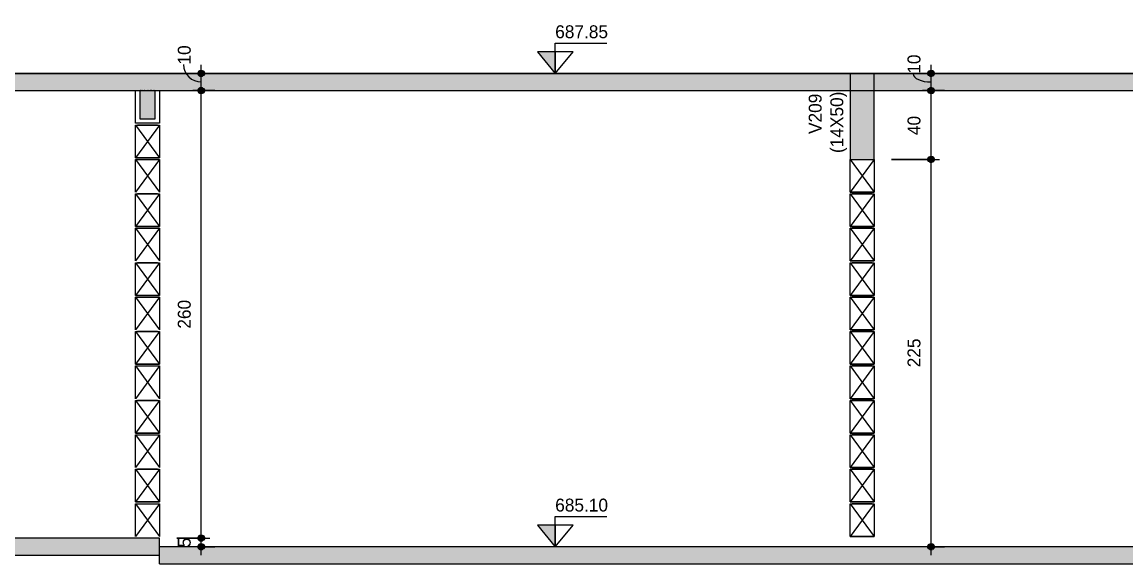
# Model space of a CAD drawing. Header units: centimetres. Extents: x 170 to 15941, y -2277 to 8860.
# Drawn here: x 10747 to 11388, y 1875 to 2190 of the extents above; entities that cross this region are included whole.
import ezdxf

# ---------------------------------------------------------------- set-up
doc = ezdxf.new("R2010")
doc.units = ezdxf.units.CM
doc.linetypes.add('Pontilhada', pattern=[0.6, 0, -0.6])
for name, color, linetype, lineweight, true_color in [('A-ANNO-DIMS-1', 1, 'Continuous', 9, 0xff0000), ('A-FLOR-1', 251, 'Continuous', 9, 0x505050), ('ARQ', 9, 'Continuous', 9, 0xc0c0c0), ('GAR-ARQ-EX-1007-COBB2-R03-LIMPA_dwg-1', 9, 'Continuous', 9, 0xc0c0c0), ('S-BEAM-2', 8, 'Continuous', 9, 0x7f7f7f), ('S-BEAM-3', 7, 'Pontilhada', 9, 0xffffff), ('S-BEAM-4', 9, 'Pontilhada', 9, 0xc0c0c0)]:
    doc.layers.add(name, color=color, linetype=linetype, lineweight=lineweight, true_color=true_color)
for name, color, linetype, lineweight in [('A-ANNO-DIMS-50', 7, 'Continuous', 9), ('A-FLOR-2', 7, 'Continuous', 20), ('G-ANNO-DIMS', 7, 'Continuous', 9), ('G-ANNO-TEXT', 7, 'Continuous', 9), ('S-BEAM', 7, 'Continuous', 9), ('S-BEAM-1', 7, 'Continuous', 13), ('S-BEAM-6', 7, 'Continuous', 20)]:
    doc.layers.add(name, color=color, linetype=linetype, lineweight=lineweight)
doc.styles.add('Bahnschrift_7', font='', dxfattribs={"height": 7.5})
doc.styles.get('Bahnschrift_7').set_extended_font_data('Bahnschrift')
doc.dimstyles.new('COTA_LINEAR_1', dxfattribs={"dimscale": 30.48, "dimtxt": 8.33133, "dimasz": 0.393701, "dimexe": 0.164042, "dimexo": 0.328084, "dimgap": 0.131234, "dimtad": 1, "dimdec": 0, "dimzin": 0, "dimdsep": 46, "dimtxsty": 'Bahnschrift_7', "dimblk1": 'DOTSMALL', "dimblk2": 'DOTSMALL', "dimsah": 1, "dimcen": 0.09, "dimdle": 0.164042, "dimazin": 0, "dimtfac": 1, "dimtdec": 4, "dimtix": 1, "dimtmove": 1, "dimatfit": 3, "dimfxl": 1, "dimtvp": 1, "dimtolj": 1, "dimtzin": 0, "dimarcsym": 2})
doc.dimstyles.new('COTA_LINEAR_3', dxfattribs={"dimscale": 30.48, "dimtxt": 8.33133, "dimasz": 0.393701, "dimexe": 0.164042, "dimexo": 0.328084, "dimgap": 0.131234, "dimtad": 1, "dimdec": 0, "dimzin": 0, "dimdsep": 46, "dimtxsty": 'Bahnschrift_7', "dimblk1": 'DOTSMALL', "dimblk2": 'DOTSMALL', "dimsah": 1, "dimcen": 0.09, "dimdle": 0.164042, "dimazin": 0, "dimtfac": 1, "dimtdec": 4, "dimtix": 1, "dimtmove": 0, "dimatfit": 3, "dimfxl": 1, "dimtvp": 1, "dimtolj": 1, "dimtzin": 0, "dimarcsym": 2})

# ---------------------------------------------------------------- blocks, each defined once
blk = doc.blocks.new('GAR-ARQ-EX-1007-COBB2-R03-LIMPA_dwg-3083485-CORTE A-COB')
at = {"layer": 'ARQ'}
for p, q in [((-1158.63, 2160), (1306.37, 2160)), ((1306.37, 2160), (-1158.63, 2160)), ((991.37, 2160), (-843.63, 2160)), ((-843.63, 2160), (991.37, 2160)), ((-828.63, 2160), (976.37, 2160)), ((-68.63, 2160), (101.37, 2160)), ((101.37, 2160), (-68.63, 2160))]:
    blk.add_line(p, q, dxfattribs=at)
blk = doc.blocks.new('LEONE - BLOCO 14X39X19 - LEONE - BLOCO 14X39X19-V33-CORTE A-COB')
at = {"layer": 'S-BEAM-1'}
for p, q in [((569.37, 1910), (583.37, 1891)), ((583.37, 1910), (569.37, 1891)), ((569.37, 1891), (569.37, 1910)), ((569.37, 1910), (583.37, 1910)), ((570.62, 1910), (582.12, 1910)), ((583.37, 1910), (583.37, 1891)), ((583.37, 1891), (569.37, 1891))]:
    blk.add_line(p, q, dxfattribs=at)
blk = doc.blocks.new('LEONE - BLOCO 14X39X19 - LEONE - BLOCO 14X39X19-V34-CORTE A-COB')
at = {"layer": 'S-BEAM-1'}
for p, q in [((569.37, 1910), (583.37, 1891)), ((583.37, 1910), (569.37, 1891)), ((569.37, 1891), (569.37, 1910)), ((569.37, 1910), (583.37, 1910)), ((582.12, 1910), (570.62, 1910)), ((583.37, 1910), (583.37, 1891)), ((569.37, 1891), (583.37, 1891))]:
    blk.add_line(p, q, dxfattribs=at)
blk = doc.blocks.new('LEONE - BLOCO 14X39X19 - LEONE - BLOCO 14X39X19-554799-CORTE A-COB')
at = {"layer": 'S-BEAM-1'}
for p, q in [((994.37, 1910), (1008.37, 1891)), ((1008.37, 1910), (994.37, 1891)), ((994.37, 1891), (994.37, 1910)), ((994.37, 1910), (1008.37, 1910)), ((1008.37, 1910), (1008.37, 1891))]:
    blk.add_line(p, q, dxfattribs=at)
blk = doc.blocks.new('LEONE - BLOCO 14X39X19 - LEONE - BLOCO 14X39X19-V42-CORTE A-COB')
at = {"layer": 'S-BEAM-1'}
for p, q in [((569.37, 2110), (583.37, 2091)), ((583.37, 2110), (569.37, 2091)), ((569.37, 2091), (569.37, 2110)), ((569.37, 2110), (583.37, 2110)), ((583.37, 2110), (583.37, 2091)), ((583.37, 2091), (569.37, 2091))]:
    blk.add_line(p, q, dxfattribs=at)
blk = doc.blocks.new('LEONE - BLOCO 14X39X19 - LEONE - BLOCO 14X39X19-V43-CORTE A-COB')
at = {"layer": 'S-BEAM-1'}
for p, q in [((569.37, 2110), (583.37, 2091)), ((583.37, 2110), (569.37, 2091)), ((569.37, 2091), (569.37, 2110)), ((583.37, 2110), (583.37, 2091)), ((569.37, 2091), (583.37, 2091))]:
    blk.add_line(p, q, dxfattribs=at)
blk = doc.blocks.new('LEONE - BLOCO CANALETA 14X39X3 - LEONE - BLOCO CANALETA 14X39X19-2926685-CORTE A-COB')
at = {"layer": 'S-BEAM'}
for p, q in [((154.37, 2131), (154.37, 2150)), ((154.37, 2150), (156.37, 2150)), ((156.87, 2150), (156.87, 2133.5)), ((165.87, 2133.5), (165.87, 2150)), ((166.37, 2150), (168.37, 2150)), ((168.37, 2150), (168.37, 2131)), ((168.37, 2131), (154.37, 2131)), ((156.87, 2133.5), (165.87, 2133.5))]:
    blk.add_line(p, q, dxfattribs=at)
blk = doc.blocks.new('LEONE - BARRA GRAUTE CANALETA - LEONE - BARRA GRAUTE CANALETA-V51-CORTE A-COB')
at = {"layer": 'S-BEAM-4'}
blk.add_hatch(color=256, dxfattribs=at).paths.add_polyline_path([(156.87, 2133.5), (165.87, 2133.5), (165.87, 2150), (156.87, 2150)])
at = {"layer": 'S-BEAM-3'}
for p, q in [((165.87, 2150), (156.87, 2150)), ((156.87, 2150), (156.87, 2133.5)), ((165.87, 2133.5), (165.87, 2150)), ((156.87, 2133.5), (165.87, 2133.5))]:
    blk.add_line(p, q, dxfattribs=at)
blk = doc.blocks.new('DIMBLOCK428-CORTE A-COB')
at = {"layer": 'A-ANNO-DIMS-50', "lineweight": 35, "true_color": 0xff0000}
h = blk.add_hatch(color=1, dxfattribs=at)
edge = h.paths.add_edge_path()
edge.add_arc((11274.38, 2110), 1.5, 0, 360)
h = blk.add_hatch(color=1, dxfattribs=at)
edge = h.paths.add_edge_path()
edge.add_arc((11274.38, 1885), 1.5, 0, 360)
at = {"layer": 'A-ANNO-DIMS-50', "color": 1, "true_color": 0xff0000}
for p, q in [((11251.37, 2110), (11279.38, 2110)), ((11274.38, 2110), (11251.37, 2110)), ((11274.38, 1880), (11274.38, 2110)), ((11282.26, 1885), (11269.38, 1885)), ((11274.38, 1885), (11282.26, 1885))]:
    blk.add_line(p, q, dxfattribs=at)
at = {"layer": 'A-ANNO-DIMS-50', "color": 1, "lineweight": 35, "true_color": 0xff0000}
for centre in [(11274.38, 2110), (11274.38, 1885)]:
    blk.add_circle(centre, 1.5, dxfattribs=at)
at = {"layer": 'A-ANNO-DIMS-50', "color": 0, "insert": (11260.73, 1989.23), "char_height": 7.5, "width": 19.8437, "attachment_point": 1, "rotation": 90, "line_spacing_factor": 1.009858, "style": 'Bahnschrift_7'}
blk.add_mtext('225', dxfattribs=at)
blk = doc.blocks.new('_DotSmall')
at = {"color": 0, "linetype": 'ByBlock', "const_width": 0.5}
blk.add_lwpolyline([(-0.0625, 0, 1), (0.0625, 0, 1)], format="xyb", close=True, dxfattribs=at)
blk = doc.blocks.new('DIMBLOCK429-CORTE A-COB')
at = {"layer": 'A-ANNO-DIMS-50', "lineweight": 35, "true_color": 0xff0000}
h = blk.add_hatch(color=1, dxfattribs=at)
edge = h.paths.add_edge_path()
edge.add_arc((11274.38, 2150), 1.5, 0, 360)
h = blk.add_hatch(color=1, dxfattribs=at)
edge = h.paths.add_edge_path()
edge.add_arc((11274.38, 2110), 1.5, 0, 360)
at = {"layer": 'A-ANNO-DIMS-50', "color": 1, "true_color": 0xff0000}
for p, q in [((11282.26, 2150), (11269.38, 2150)), ((11274.38, 2110), (11274.38, 2150)), ((11274.38, 2150), (11282.26, 2150)), ((11251.37, 2110), (11279.38, 2110)), ((11274.38, 2110), (11251.37, 2110))]:
    blk.add_line(p, q, dxfattribs=at)
at = {"layer": 'A-ANNO-DIMS-50', "color": 1, "lineweight": 35, "true_color": 0xff0000}
for centre in [(11274.38, 2150), (11274.38, 2110)]:
    blk.add_circle(centre, 1.5, dxfattribs=at)
at = {"layer": 'A-ANNO-DIMS-50', "color": 0, "insert": (11260.73, 2124.13), "char_height": 7.5, "width": 14.0875, "attachment_point": 1, "rotation": 90, "line_spacing_factor": 1.009858, "style": 'Bahnschrift_7'}
blk.add_mtext('40', dxfattribs=at)
blk = doc.blocks.new('DIMBLOCK430-CORTE A-COB')
at = {"layer": 'A-ANNO-DIMS-50', "lineweight": 35, "true_color": 0xff0000}
h = blk.add_hatch(color=1, dxfattribs=at)
edge = h.paths.add_edge_path()
edge.add_arc((11274.38, 2160), 1.5, 0, 360)
h = blk.add_hatch(color=1, dxfattribs=at)
edge = h.paths.add_edge_path()
edge.add_arc((11274.38, 2150), 1.5, 0, 360)
at = {"layer": 'A-ANNO-DIMS-50', "color": 1, "true_color": 0xff0000}
for p, q in [((11274.38, 2150), (11274.38, 2165)), ((11282.26, 2160), (11269.38, 2160)), ((11274.38, 2160), (11282.26, 2160)), ((11282.26, 2150), (11269.38, 2150)), ((11274.38, 2150), (11282.26, 2150))]:
    blk.add_line(p, q, dxfattribs=at)
at = {"layer": 'A-ANNO-DIMS-50', "color": 1, "lineweight": 35, "true_color": 0xff0000}
for centre in [(11274.38, 2160), (11274.38, 2150)]:
    blk.add_circle(centre, 1.5, dxfattribs=at)
at = {"layer": 'A-ANNO-DIMS-50', "color": 1, "true_color": 0xff0000}
blk.add_ellipse((11274.38, 2159.8), major_axis=(10.31, 0), ratio=0.465388, start_param=3.141593, end_param=4.712389, dxfattribs=at)
at = {"layer": 'A-ANNO-DIMS-50', "color": 0, "insert": (11260.73, 2159.8), "char_height": 7.5, "width": 11.2094, "attachment_point": 1, "rotation": 90, "line_spacing_factor": 1.009858, "style": 'Bahnschrift_7'}
blk.add_mtext('10', dxfattribs=at)
blk = doc.blocks.new('DIMBLOCK441-CORTE A-COB')
at = {"layer": 'A-ANNO-DIMS-50', "lineweight": 35, "true_color": 0xff0000}
h = blk.add_hatch(color=1, dxfattribs=at)
edge = h.paths.add_edge_path()
edge.add_arc((10850.59, 1890), 1.5, 0, 360)
h = blk.add_hatch(color=1, dxfattribs=at)
edge = h.paths.add_edge_path()
edge.add_arc((10850.59, 1885), 1.5, 0, 360)
at = {"layer": 'A-ANNO-DIMS-50', "color": 1, "true_color": 0xff0000}
for p, q in [((10836.37, 1890), (10855.59, 1890)), ((10850.59, 1890), (10836.37, 1890)), ((10858.47, 1885), (10845.59, 1885)), ((10850.59, 1880), (10850.59, 1890)), ((10850.59, 1885), (10858.47, 1885))]:
    blk.add_line(p, q, dxfattribs=at)
at = {"layer": 'A-ANNO-DIMS-50', "color": 1, "lineweight": 35, "true_color": 0xff0000}
for centre in [(10850.59, 1890), (10850.59, 1885)]:
    blk.add_circle(centre, 1.5, dxfattribs=at)
at = {"layer": 'A-ANNO-DIMS-50', "color": 0, "insert": (10836.94, 1884.66), "char_height": 7.5, "width": 6.8165, "attachment_point": 1, "rotation": 90, "line_spacing_factor": 1.009858, "style": 'Bahnschrift_7'}
blk.add_mtext('5', dxfattribs=at)
blk = doc.blocks.new('DIMBLOCK442-CORTE A-COB')
at = {"layer": 'A-ANNO-DIMS-50', "lineweight": 35, "true_color": 0xff0000}
h = blk.add_hatch(color=1, dxfattribs=at)
edge = h.paths.add_edge_path()
edge.add_arc((10850.59, 2150), 1.5, 0, 360)
h = blk.add_hatch(color=1, dxfattribs=at)
edge = h.paths.add_edge_path()
edge.add_arc((10850.59, 1890), 1.5, 0, 360)
at = {"layer": 'A-ANNO-DIMS-50', "color": 1, "true_color": 0xff0000}
for p, q in [((10858.47, 2150), (10845.59, 2150)), ((10850.59, 1890), (10850.59, 2150)), ((10850.59, 2150), (10858.47, 2150)), ((10836.37, 1890), (10855.59, 1890)), ((10850.59, 1890), (10836.37, 1890))]:
    blk.add_line(p, q, dxfattribs=at)
at = {"layer": 'A-ANNO-DIMS-50', "color": 1, "lineweight": 35, "true_color": 0xff0000}
for centre in [(10850.59, 2150), (10850.59, 1890)]:
    blk.add_circle(centre, 1.5, dxfattribs=at)
at = {"layer": 'A-ANNO-DIMS-50', "color": 0, "insert": (10836.94, 2011.67), "char_height": 7.5, "width": 19.9952, "attachment_point": 1, "rotation": 90, "line_spacing_factor": 1.009858, "style": 'Bahnschrift_7'}
blk.add_mtext('260', dxfattribs=at)
blk = doc.blocks.new('DIMBLOCK443-CORTE A-COB')
at = {"layer": 'A-ANNO-DIMS-50', "lineweight": 35, "true_color": 0xff0000}
h = blk.add_hatch(color=1, dxfattribs=at)
edge = h.paths.add_edge_path()
edge.add_arc((10850.59, 2160), 1.5, 0, 360)
h = blk.add_hatch(color=1, dxfattribs=at)
edge = h.paths.add_edge_path()
edge.add_arc((10850.59, 2150), 1.5, 0, 360)
at = {"layer": 'A-ANNO-DIMS-50', "color": 1, "true_color": 0xff0000}
for p, q in [((10850.59, 2150), (10850.59, 2165)), ((10858.47, 2160), (10845.59, 2160)), ((10850.59, 2160), (10858.47, 2160)), ((10858.47, 2150), (10845.59, 2150)), ((10850.59, 2150), (10858.47, 2150))]:
    blk.add_line(p, q, dxfattribs=at)
at = {"layer": 'A-ANNO-DIMS-50', "color": 1, "lineweight": 35, "true_color": 0xff0000}
for centre in [(10850.59, 2160), (10850.59, 2150)]:
    blk.add_circle(centre, 1.5, dxfattribs=at)
at = {"layer": 'A-ANNO-DIMS-50', "color": 1, "true_color": 0xff0000}
blk.add_ellipse((10850.59, 2165.14), major_axis=(10.31, 0), ratio=0.983118, start_param=3.141593, end_param=4.712389, dxfattribs=at)
at = {"layer": 'A-ANNO-DIMS-50', "color": 0, "insert": (10836.94, 2165.14), "char_height": 7.5, "width": 11.2094, "attachment_point": 1, "rotation": 90, "line_spacing_factor": 1.009858, "style": 'Bahnschrift_7'}
blk.add_mtext('10', dxfattribs=at)
blk = doc.blocks.new('Elevações de ponto - Cabeça de nível - corte-3478671-CORTE A-COB')
at = {"layer": 'G-ANNO-DIMS'}
blk.add_hatch(color=256, dxfattribs=at).paths.add_polyline_path([(-374.97, 2672.5), (-374.97, 2660), (-385.36, 2672.5)])
for p, q in [((-374.97, 2677.5), (-344.97, 2677.5)), ((-374.97, 2672.5), (-374.97, 2677.5)), ((-385.36, 2672.5), (-374.97, 2660)), ((-374.97, 2672.5), (-385.36, 2672.5)), ((-385.36, 2672.5), (-374.97, 2660)), ((-374.97, 2672.5), (-374.97, 2660)), ((-374.97, 2660), (-364.58, 2672.5)), ((-364.58, 2672.5), (-374.97, 2672.5)), ((-374.97, 2660), (-374.97, 2672.5))]:
    blk.add_line(p, q, dxfattribs=at)

msp = doc.modelspace()

# ---------------------------------------------------------------- hatches: boundary and pattern name
at = {"layer": 'A-FLOR-1'}
h = msp.add_hatch(color=256, dxfattribs=at)
h.paths.add_polyline_path([(10755.55, 2150), (11996.37, 2150), (11996.37, 2160), (10557.37, 2160), (10557.37, 2150)])
h.paths.add_polyline_path([(9467.37, 2150), (10236.37, 2150), (10236.37, 2160), (9467.37, 2160)])
h = msp.add_hatch(color=256, dxfattribs=at)
h.paths.add_polyline_path([(10557.37, 1880), (10826.37, 1880), (10826.37, 1890), (10557.37, 1890)])
h.paths.add_polyline_path([(11996.37, 1880), (11996.37, 1890), (11652.37, 1890), (11652.37, 1880)])
h.paths.add_polyline_path([(10236.37, 1880), (10236.37, 1890), (10222.37, 1890), (10222.37, 1880)])
h.paths.add_polyline_path([(9467.37, 1880), (9811.37, 1880), (9811.37, 1890), (9467.37, 1890), (9467.37, 1885)])
h = msp.add_hatch(color=256, dxfattribs=at)
h.paths.add_polyline_path([(11652.37, 1875), (11652.37, 1885), (10826.37, 1885), (10826.37, 1875)])
h.paths.add_polyline_path([(10222.37, 1875), (10222.37, 1885), (9811.37, 1885), (9811.37, 1875)])
at = {"layer": 'S-BEAM-2'}
msp.add_hatch(color=256, dxfattribs=at).paths.add_polyline_path([(11227.37, 2110), (11241.37, 2110), (11241.37, 2150), (11227.37, 2150)])

# ---------------------------------------------------------------- linework, layer by layer
at = {"layer": 'A-FLOR-2'}
for p, q in [((11996.37, 2160), (10557.37, 2160)), ((10557.37, 2150), (11996.37, 2150)), ((10826.37, 1890), (10557.37, 1890)), ((10826.37, 1875), (10826.37, 1890)), ((11652.37, 1885), (10826.37, 1885)), ((10557.37, 1880), (10826.37, 1880)), ((10826.37, 1875), (11652.37, 1875))]:
    msp.add_line(p, q, dxfattribs=at)
at = {"layer": 'S-BEAM-6'}
for p, q in [((11241.37, 2160), (11227.37, 2160)), ((11227.37, 2160), (11227.37, 2110)), ((11241.37, 2110), (11241.37, 2160)), ((11227.37, 2110), (11241.37, 2110))]:
    msp.add_line(p, q, dxfattribs=at)

# ---------------------------------------------------------------- block references
at = {"layer": 'G-ANNO-DIMS'}
for p in [(11431.13, -500), (11431.13, -775)]:
    msp.add_blockref('Elevações de ponto - Cabeça de nível - corte-3478671-CORTE A-COB', p, dxfattribs=at)
at = {"layer": 'GAR-ARQ-EX-1007-COBB2-R03-LIMPA_dwg-1'}
msp.add_blockref('GAR-ARQ-EX-1007-COBB2-R03-LIMPA_dwg-3083485-CORTE A-COB', (10658, 0), dxfattribs=at)
at = {"layer": 'S-BEAM'}
for name, p in [('LEONE - BLOCO CANALETA 14X39X3 - LEONE - BLOCO CANALETA 14X39X19-2926685-CORTE A-COB', (10658, 0)), ('LEONE - BLOCO 14X39X19 - LEONE - BLOCO 14X39X19-V34-CORTE A-COB', (10243, 220)), ('LEONE - BLOCO 14X39X19 - LEONE - BLOCO 14X39X19-V43-CORTE A-COB', (10658, 0)), ('LEONE - BLOCO 14X39X19 - LEONE - BLOCO 14X39X19-V34-CORTE A-COB', (10243, 180)), ('LEONE - BLOCO 14X39X19 - LEONE - BLOCO 14X39X19-V34-CORTE A-COB', (10658, 180)), ('LEONE - BLOCO 14X39X19 - LEONE - BLOCO 14X39X19-V34-CORTE A-COB', (10658, 160)), ('LEONE - BLOCO 14X39X19 - LEONE - BLOCO 14X39X19-V34-CORTE A-COB', (10243, 140)), ('LEONE - BLOCO 14X39X19 - LEONE - BLOCO 14X39X19-V34-CORTE A-COB', (10658, 140)), ('LEONE - BLOCO 14X39X19 - LEONE - BLOCO 14X39X19-V34-CORTE A-COB', (10658, 120)), ('LEONE - BLOCO 14X39X19 - LEONE - BLOCO 14X39X19-V34-CORTE A-COB', (10243, 100)), ('LEONE - BLOCO 14X39X19 - LEONE - BLOCO 14X39X19-V34-CORTE A-COB', (10658, 100)), ('LEONE - BLOCO 14X39X19 - LEONE - BLOCO 14X39X19-V34-CORTE A-COB', (10658, 80)), ('LEONE - BLOCO 14X39X19 - LEONE - BLOCO 14X39X19-V34-CORTE A-COB', (10243, 60)), ('LEONE - BLOCO 14X39X19 - LEONE - BLOCO 14X39X19-V34-CORTE A-COB', (10658, 60)), ('LEONE - BLOCO 14X39X19 - LEONE - BLOCO 14X39X19-V34-CORTE A-COB', (10658, 40)), ('LEONE - BLOCO 14X39X19 - LEONE - BLOCO 14X39X19-V34-CORTE A-COB', (10243, 20)), ('LEONE - BLOCO 14X39X19 - LEONE - BLOCO 14X39X19-V34-CORTE A-COB', (10658, 20)), ('LEONE - BLOCO 14X39X19 - LEONE - BLOCO 14X39X19-V34-CORTE A-COB', (10658, 0))]:
    msp.add_blockref(name, p, dxfattribs=at)
at = {"layer": 'S-BEAM-1'}
for name, p in [('LEONE - BLOCO 14X39X19 - LEONE - BLOCO 14X39X19-V33-CORTE A-COB', (10243, 220)), ('LEONE - BLOCO 14X39X19 - LEONE - BLOCO 14X39X19-554799-CORTE A-COB', (9818, 200)), ('LEONE - BLOCO 14X39X19 - LEONE - BLOCO 14X39X19-V42-CORTE A-COB', (10658, 0)), ('LEONE - BLOCO 14X39X19 - LEONE - BLOCO 14X39X19-V33-CORTE A-COB', (10243, 180)), ('LEONE - BLOCO 14X39X19 - LEONE - BLOCO 14X39X19-V33-CORTE A-COB', (10658, 180)), ('LEONE - BLOCO 14X39X19 - LEONE - BLOCO 14X39X19-554799-CORTE A-COB', (9818, 160)), ('LEONE - BLOCO 14X39X19 - LEONE - BLOCO 14X39X19-V33-CORTE A-COB', (10658, 160)), ('LEONE - BLOCO 14X39X19 - LEONE - BLOCO 14X39X19-V33-CORTE A-COB', (10243, 140)), ('LEONE - BLOCO 14X39X19 - LEONE - BLOCO 14X39X19-V33-CORTE A-COB', (10658, 140)), ('LEONE - BLOCO 14X39X19 - LEONE - BLOCO 14X39X19-554799-CORTE A-COB', (9818, 120)), ('LEONE - BLOCO 14X39X19 - LEONE - BLOCO 14X39X19-V33-CORTE A-COB', (10658, 120)), ('LEONE - BLOCO 14X39X19 - LEONE - BLOCO 14X39X19-V33-CORTE A-COB', (10243, 100)), ('LEONE - BLOCO 14X39X19 - LEONE - BLOCO 14X39X19-V33-CORTE A-COB', (10658, 100)), ('LEONE - BLOCO 14X39X19 - LEONE - BLOCO 14X39X19-554799-CORTE A-COB', (9818, 80)), ('LEONE - BLOCO 14X39X19 - LEONE - BLOCO 14X39X19-V33-CORTE A-COB', (10658, 80)), ('LEONE - BLOCO 14X39X19 - LEONE - BLOCO 14X39X19-V33-CORTE A-COB', (10243, 60)), ('LEONE - BLOCO 14X39X19 - LEONE - BLOCO 14X39X19-V33-CORTE A-COB', (10658, 60)), ('LEONE - BLOCO 14X39X19 - LEONE - BLOCO 14X39X19-554799-CORTE A-COB', (9818, 40)), ('LEONE - BLOCO 14X39X19 - LEONE - BLOCO 14X39X19-V33-CORTE A-COB', (10658, 40)), ('LEONE - BLOCO 14X39X19 - LEONE - BLOCO 14X39X19-V33-CORTE A-COB', (10243, 20)), ('LEONE - BLOCO 14X39X19 - LEONE - BLOCO 14X39X19-V33-CORTE A-COB', (10658, 20)), ('LEONE - BLOCO 14X39X19 - LEONE - BLOCO 14X39X19-554799-CORTE A-COB', (9818, 0)), ('LEONE - BLOCO 14X39X19 - LEONE - BLOCO 14X39X19-V33-CORTE A-COB', (10658, 0))]:
    msp.add_blockref(name, p, dxfattribs=at)
at = {"layer": 'S-BEAM-3'}
msp.add_blockref('LEONE - BARRA GRAUTE CANALETA - LEONE - BARRA GRAUTE CANALETA-V51-CORTE A-COB', (10658, 0), dxfattribs=at)

# ---------------------------------------------------------------- texts
at = {"layer": 'G-ANNO-DIMS', "char_height": 7.5, "attachment_point": 1, "line_spacing_factor": 1.009858, "style": 'Bahnschrift_7'}
for s, insert, width in [('21.60', (11061.24, 2186.56), 26.9926), ('18.85', (11060.78, 1911.56), 28.0923)]:
    msp.add_mtext(s, dxfattribs=dict(at, insert=insert, width=width))
at = {"layer": 'G-ANNO-TEXT', "char_height": 7.5, "attachment_point": 1, "rotation": 90, "style": 'Bahnschrift_7'}
for s, insert, width in [(' V209 ', (11203.36, 2122), 31.6667), ('(14X50)', (11215.92, 2113.73), 41.6878)]:
    msp.add_mtext(s, dxfattribs=dict(at, insert=insert, width=width))

# ---------------------------------------------------------------- dimensions: what is measured, and where the dimension line sits
at = {"layer": 'A-ANNO-DIMS-1'}
for base, p1, p2, picture, middle in [((10850.59, 2160), (10848.47, 2150), (10848.47, 2160), 'DIMBLOCK443-CORTE A-COB', (10841.94, 2170.74)), ((11274.38, 2160), (11272.26, 2150), (11272.26, 2160), 'DIMBLOCK430-CORTE A-COB', (11265.73, 2165.4))]:
    dim = msp.add_linear_dim(base=base, p1=p1, p2=p2, angle=90, dimstyle='COTA_LINEAR_1', override={"dimpost": '<>', "dimfxl": 10}, dxfattribs=at)
    dim.commit()
    dim.dimension.update_dxf_attribs({"geometry": picture, "text_midpoint": middle, "dimtype": 160, "text_rotation": 90})
for base, p1, p2, override, picture, middle in [((10850.59, 2150), (10826.37, 1890), (10848.47, 2150), {"dimpost": '<>', "dimfxl": 260.936879}, 'DIMBLOCK442-CORTE A-COB', (10842.75, 2020)), ((11274.38, 2150), (11241.37, 2110), (11272.26, 2150), {"dimpost": '<>', "dimfxl": 50.535635}, 'DIMBLOCK429-CORTE A-COB', (11266.54, 2130)), ((11274.38, 2110), (11272.26, 1885), (11241.37, 2110), {"dimpost": '<>', "dimfxl": 227.109776}, 'DIMBLOCK428-CORTE A-COB', (11266.55, 1997.5)), ((10850.59, 1890), (10848.47, 1885), (10826.37, 1890), {"dimpost": '<>', "dimfxl": 22.650713}, 'DIMBLOCK441-CORTE A-COB', (10842.8, 1887.5))]:
    dim = msp.add_linear_dim(base=base, p1=p1, p2=p2, angle=90, dimstyle='COTA_LINEAR_3', override=override, dxfattribs=at)
    dim.commit()
    dim.dimension.update_dxf_attribs({"geometry": picture, "text_midpoint": middle})

# ---------------------------------------------------------------- next in the draw order: texts
at = {"layer": 'G-ANNO-TEXT', "char_height": 7.5, "attachment_point": 1, "style": 'Bahnschrift_7', "bg_fill": 3, "box_fill_scale": 1.25, "bg_fill_color": 9, "bg_fill_true_color": 13158600, "bg_fill_transparency": 0}
for s, insert, width in [('687.85', (11056.12, 2187.94), 36.8776), ('685.10', (11056.12, 1912.94), 34.8734)]:
    msp.add_mtext(s, dxfattribs=dict(at, insert=insert, width=width))

doc.saveas('drawing.dxf')
